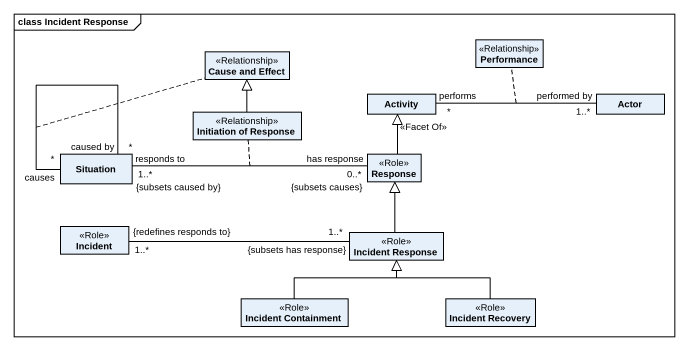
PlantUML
@startuml
mainframe class Incident Response
hide circle
hide empty members
class "Cause and Effect" as Cause_and_Effect <<Relationship>>
class Performance <<Relationship>>
class Activity
class "Actor" as Actor_
class "Initiation of Response" as Initiation_of_Response <<Relationship>>
class Situation
class Response <<Role>>
class Incident <<Role>>
class "Incident Response" as Incident_Response <<Role>>
class "Incident Containment" as Incident_Containment <<Role>>
class "Incident Recovery" as Incident_Recovery <<Role>>
Actor_ "performed by\n1..*" -left- "performs\n*" Activity
(Actor_, Activity) .. Performance
Initiation_of_Response -up-|> Cause_and_Effect
Situation "causes\n*" -- "caused by\n*" Situation
(Situation, Situation) .. Cause_and_Effect
Situation "1..*\n{subsets caused by}\nresponds to" -right- "has response\n0..*\n{subsets causes}" Response
(Situation, Response) .. Initiation_of_Response
Response -up-|> Activity : <<Facet Of>>
Incident "1..*\n{redefines responds to}" -right- "1..*\n{subsets has response}" Incident_Response
Incident_Response -up-|> Response
Incident_Containment -up-|> Incident_Response
Incident_Recovery -up-|> Incident_Response
@enduml
